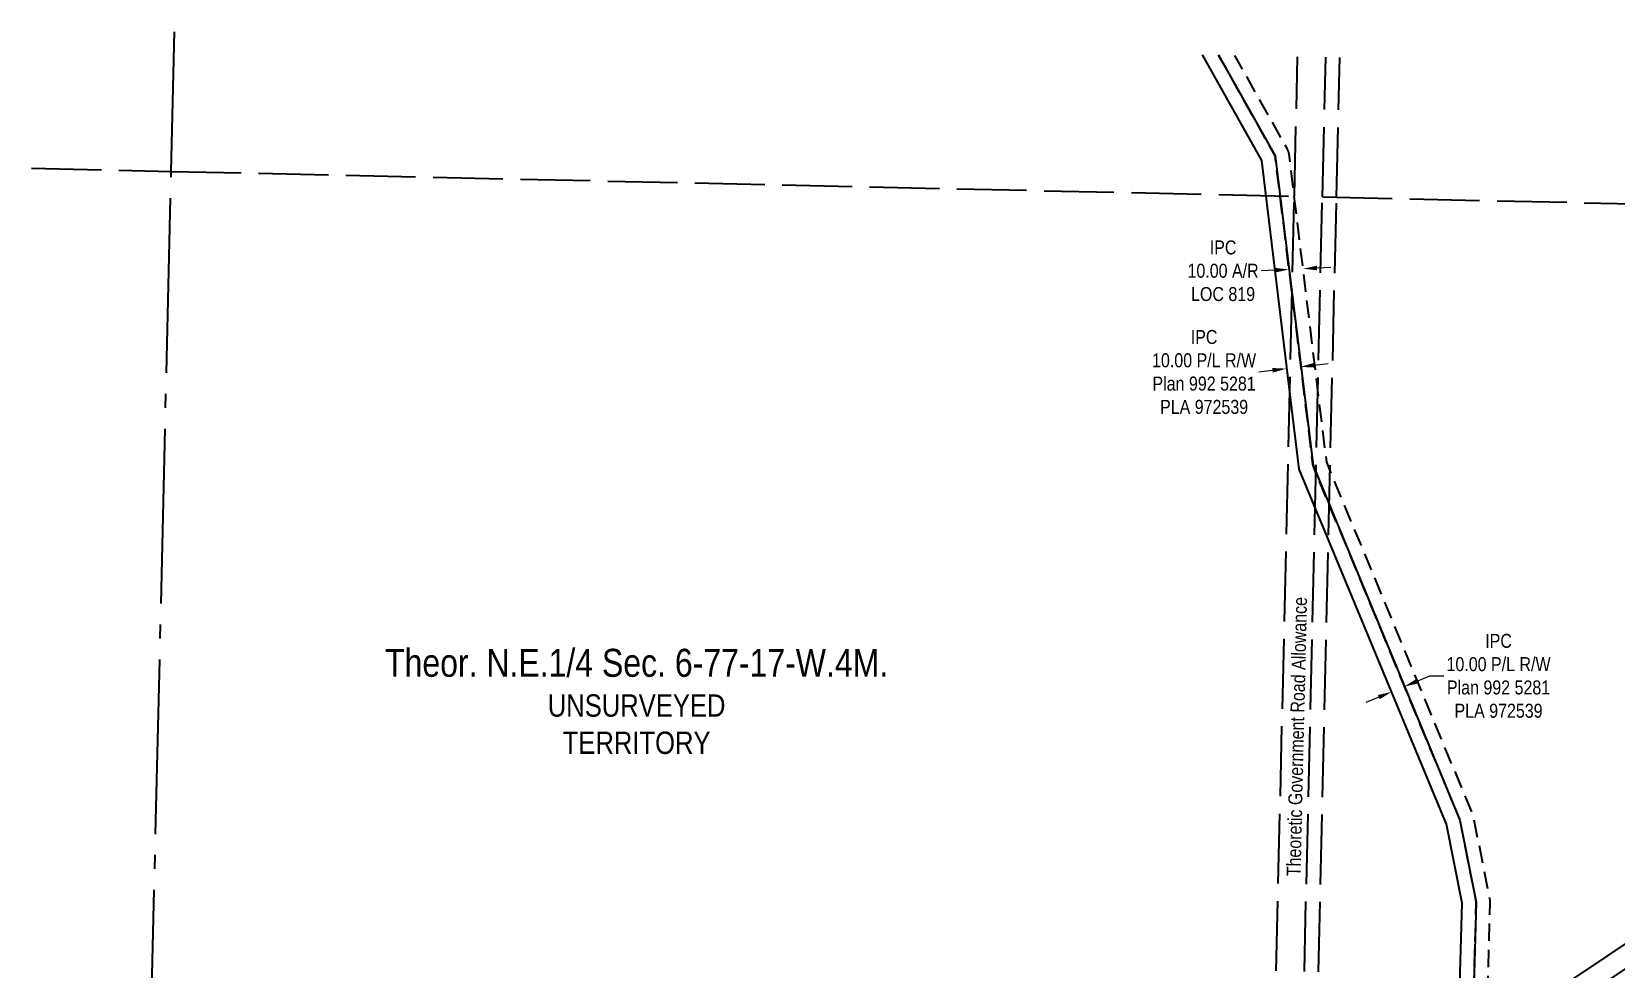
# Model space of a CAD drawing. Extents: x 393877 to 399022, y 6166584 to 6168431.
# Drawn here: x 397194 to 398327, y 6167762 to 6168431 of the extents above; entities that cross this region are included whole.
import ezdxf
from ezdxf.enums import TextEntityAlignment as Align

# ---------------------------------------------------------------- set-up
doc = ezdxf.new("R2010")
doc.units = 0
doc.header["$LTSCALE"] = 5
doc.header["$PDSIZE"] = 0.5
for name, pattern in [('foc-ACCESSROAD', [3.75, 2.5, -1.25]), ('foc-QUARTERLINE', [33, 25, -3, 2, -3]), ('foc-UNSURVEYED', [12.5, 10, -2.5])]:
    doc.linetypes.add(name, pattern=pattern)
doc.layers.get('Defpoints').update_dxf_attribs({"color": 9})
for name, color, linetype in [('C-AR', 13, 'foc-ACCESSROAD'), ('C-RW', 13, 'Continuous'), ('C-SYMBOL', 7, 'Continuous'), ('L-QSEC', 8, 'foc-QUARTERLINE'), ('L-ROAD-T', 7, 'Continuous'), ('L-UNS-T', 3, 'Continuous'), ('L-USEC', 7, 'foc-UNSURVEYED')]:
    doc.layers.add(name, color=color, linetype=linetype)
doc.layers.add('C-AR-T', color=13, linetype='Continuous', lineweight=9)
doc.layers.add('C-RW-T', color=13, linetype='Continuous', lineweight=9)
doc.styles.add('175L', font='ARIALN.TTF', dxfattribs={"height": 20})
doc.styles.add('80CG', font='ARIALN.TTF', dxfattribs={"height": 10})
doc.styles.add('80L', font='ARIALN.TTF', dxfattribs={"height": 10})
doc.dimstyles.new('Compass 5 000', dxfattribs={"dimscale": 5, "dimtxt": 9, "dimasz": 2, "dimexe": 0.2, "dimexo": 0.0625, "dimgap": 0.5, "dimtad": 0, "dimtih": 1, "dimtoh": 1, "dimzin": 0, "dimdsep": 46, "dimtxsty": '80CG', "dimcen": 0.1, "dimse1": 1, "dimse2": 1, "dimclrd": 256, "dimclrt": 256, "dimaunit": 1, "dimadec": 4, "dimazin": 0, "dimtfac": 0.06, "dimtofl": 0, "dimtmove": 0, "dimatfit": 1, "dimfxl": 0.2, "dimtolj": 1, "dimtzin": 0, "dimlwd": -1, "dimarcsym": 0})

# ---------------------------------------------------------------- blocks, each defined once
blk = doc.blocks.new('*D425')
at = {"layer": 'C-AR-T', "transparency": 16777216}
for p, q in [((398083.7, 6168260.5), (398073.7, 6168260)), ((398113.8, 6168262.1), (398123.7, 6168262.6))]:
    blk.add_line(p, q, dxfattribs=at)
for points in [[(398083.6, 6168262.1), (398083.8, 6168258.8), (398093.7, 6168261)], [(398113.7, 6168263.7), (398113.8, 6168260.4), (398103.8, 6168261.5)]]:
    blk.add_solid(points, dxfattribs=at)
at = {"layer": 'Defpoints', "color": 0, "transparency": 16777216}
for p in [(398093.7, 6168261), (398093.8, 6168260.2), (398103.8, 6168260.7)]:
    blk.add_point(p, dxfattribs=at)
at = {"layer": 'C-AR-T', "transparency": 16777216, "insert": (398046.5, 6168260), "char_height": 10, "attachment_point": 5, "style": '80CG'}
blk.add_mtext('\\A1;IPC\\P10.00 A/R\\PLOC 819', dxfattribs=at)
blk = doc.blocks.new('*D429')
at = {"layer": 'C-RW-T', "transparency": 16777216}
for p, q in [((398185.4, 6167966.4), (398194.6, 6167970.2)), ((398194.6, 6167970.2), (398204.6, 6167970.2)), ((398157.9, 6167955), (398148.7, 6167951.2))]:
    blk.add_line(p, q, dxfattribs=at)
for points in [[(398184.7, 6167967.9), (398186, 6167964.8), (398176.1, 6167962.5)], [(398157.3, 6167956.5), (398158.6, 6167953.5), (398167.2, 6167958.8)]]:
    blk.add_solid(points, dxfattribs=at)
at = {"layer": 'Defpoints', "color": 0, "transparency": 16777216}
for p in [(398176.1, 6167962.5), (398167.8, 6167957.3), (398176.7, 6167961.1)]:
    blk.add_point(p, dxfattribs=at)
at = {"layer": 'C-RW-T', "transparency": 16777216, "insert": (398243.7, 6167970.2), "char_height": 10, "attachment_point": 5, "style": '80CG', "bg_fill": 3, "box_fill_scale": 1.1, "bg_fill_color": 256, "bg_fill_true_color": 13158600, "bg_fill_transparency": 0}
blk.add_mtext('\\A1;IPC\\P10.00 P/L R/W\\PPlan 992 5281\\PPLA 972539', dxfattribs=at)
blk = doc.blocks.new('*D431')
at = {"layer": 'C-RW-T', "transparency": 16777216}
for p, q in [((398081.9, 6168188.8), (398072, 6168187.6)), ((398111.7, 6168192.5), (398121.7, 6168193.7))]:
    blk.add_line(p, q, dxfattribs=at)
for points in [[(398081.7, 6168190.5), (398082.1, 6168187.2), (398091.9, 6168190)], [(398111.5, 6168194.1), (398112, 6168190.8), (398101.8, 6168191.3)]]:
    blk.add_solid(points, dxfattribs=at)
at = {"layer": 'Defpoints', "color": 0, "transparency": 16777216}
for p in [(398091.2, 6168195.6), (398091.9, 6168190), (398101.1, 6168196.8)]:
    blk.add_point(p, dxfattribs=at)
at = {"layer": 'C-RW-T', "transparency": 16777216, "insert": (398032.9, 6168187.6), "char_height": 10, "attachment_point": 5, "style": '80CG'}
blk.add_mtext('\\A1;IPC\\P10.00 P/L R/W\\PPlan 992 5281\\PPLA 972539', dxfattribs=at)

msp = doc.modelspace()

# ---------------------------------------------------------------- linework, layer by layer
at = {"layer": 'C-AR', "flags": 128}
for points in [[(398214.195, 6167161.992), (398212.82, 6167250.699, -0.01211492), (398212.824, 6167251.184), (398218.451, 6167395.989), (398220.891, 6167549.435), (398224.405, 6167687.089), (398227.768, 6167808.394), (398216.082, 6167867.059), (398111.438, 6168119.377, -0.06798114), (398110.75, 6168121.993), (398083.833, 6168342.196), (398043.312, 6168414.236)], [(398224.192, 6167162.011), (398222.815, 6167250.854), (398228.45, 6167395.83), (398230.89, 6167549.276), (398234.533, 6167698.655), (398237.76, 6167808.1, 0.05658434), (398237.572, 6167810.347), (398225.886, 6167869.012, 0.04917012), (398225.316, 6167870.888), (398120.672, 6168123.206), (398093.755, 6168343.409, 0.09799596), (398092.545, 6168347.096), (398054.926, 6168413.977)]]:
    msp.add_lwpolyline(points, format="xyb", dxfattribs=at)
at = {"layer": 'C-RW', "flags": 128}
for points in [[(398043.312, 6168414.236), (398083.833, 6168342.196), (398110.915, 6168120.638), (398216.082, 6167867.059), (398227.768, 6167808.394), (398224.73, 6167705.367), (398214.534, 6167698.416), (398211.806, 6167523.613), (398209.253, 6167446.201), (398201.264, 6167446.465), (398203.316, 6167508.764), (398203.813, 6167523.87), (398206.541, 6167698.653), (398206.837, 6167708.644), (398214.781, 6167708.421), (398217.713, 6167807.504), (398206.508, 6167864.114), (398101.028, 6168118.048), (398074.161, 6168339.03), (398031.714, 6168414.494)], [(399020.129, 6168236.538), (398463.231, 6167864.602), (398214.534, 6167698.416), (398222.815, 6167686.027), (399019.707, 6168218.241)]]:
    msp.add_lwpolyline(points, dxfattribs=at)
at = {"layer": 'L-QSEC'}
for p, q in [((397293.533, 6168331.172), (397295.896, 6168431.109)), ((397274.476, 6167527.155), (397293.533, 6168331.172))]:
    msp.add_line(p, q, dxfattribs=at)
at = {"layer": 'L-USEC'}
for p, q in [((398097.513, 6168313.386), (398099.843, 6168413.201)), ((398117.62, 6168312.916), (398119.951, 6168412.753)), ((398127.674, 6168312.682), (398130.004, 6168412.529)), ((397193.593, 6168333.368), (397293.533, 6168331.172)), ((397293.533, 6168331.172), (398097.513, 6168313.386)), ((398078.746, 6167509.233), (398097.513, 6168313.386)), ((398098.853, 6167508.764), (398117.62, 6168312.916)), ((398117.621, 6168312.935), (398921.579, 6168294.908)), ((398108.906, 6167508.529), (398127.674, 6168312.682))]:
    msp.add_line(p, q, dxfattribs=at)

# ---------------------------------------------------------------- texts
at = {"layer": 'C-SYMBOL', "color": 3, "style": '175L'}
msp.add_text('Theor. N.E.1/4 Sec. 6-77-17-W.4M.', height=19.99268, dxfattribs=at).set_placement((397626.673, 6167963.563), align=Align.BOTTOM_CENTER)
at = {"layer": 'L-ROAD-T', "style": '80L'}
msp.add_text('Theoretic Government Road Allowance', height=9.99634, rotation=88.663072, dxfattribs=at).set_placement((398099.294, 6167926.76), align=Align.MIDDLE_CENTER)
at = {"layer": 'L-UNS-T', "color": 3, "insert": (397626.673, 6167935.558), "char_height": 15.99415, "attachment_point": 5, "style": '80L'}
msp.add_mtext_dynamic_manual_height_columns('UNSURVEYED TERRITORY', width=126.41375, gutter_width=47.5, heights=[0], dxfattribs=at)

# ---------------------------------------------------------------- dimensions: what is measured, and where the dimension line sits
at = {"layer": 'C-AR-T'}
dim = msp.add_aligned_dim(p1=(398103.807, 6168260.715), p2=(398093.765, 6168260.188), distance=-0.814, text='IPC\\P10.00 A/R\\PLOC 819', dimstyle='Compass 5 000', dxfattribs=at)
dim.commit()
dim.dimension.update_dxf_attribs({"geometry": '*D425', "text_midpoint": (398046.468, 6168259.951)})
at = {"layer": 'C-RW-T'}
dim = msp.add_aligned_dim(p1=(398101.149, 6168196.79), p2=(398091.185, 6168195.578), distance=5.578, text='IPC\\P10.00 P/L R/W\\PPlan 992 5281\\PPLA 972539', dimstyle='Compass 5 000', override={"dimtfill": 0}, dxfattribs=at)
dim.commit()
dim.dimension.update_dxf_attribs({"geometry": '*D431', "text_midpoint": (398032.919, 6168187.625)})

# ---------------------------------------------------------------- next in the draw order: dimensions: what is measured, and where the dimension line sits
dim = msp.add_linear_dim(base=(398176.138, 6167962.536), p1=(398167.777, 6167957.349), p2=(398176.748, 6167961.059), angle=22.470977, text='IPC\\P10.00 P/L R/W\\PPlan 992 5281\\PPLA 972539', dimstyle='Compass 5 000', override={"dimtfill": 1}, dxfattribs=at)
dim.commit()
dim.dimension.update_dxf_attribs({"geometry": '*D429', "text_midpoint": (398243.705, 6167970.18), "dimtype": 161})

doc.saveas('drawing.dxf')
